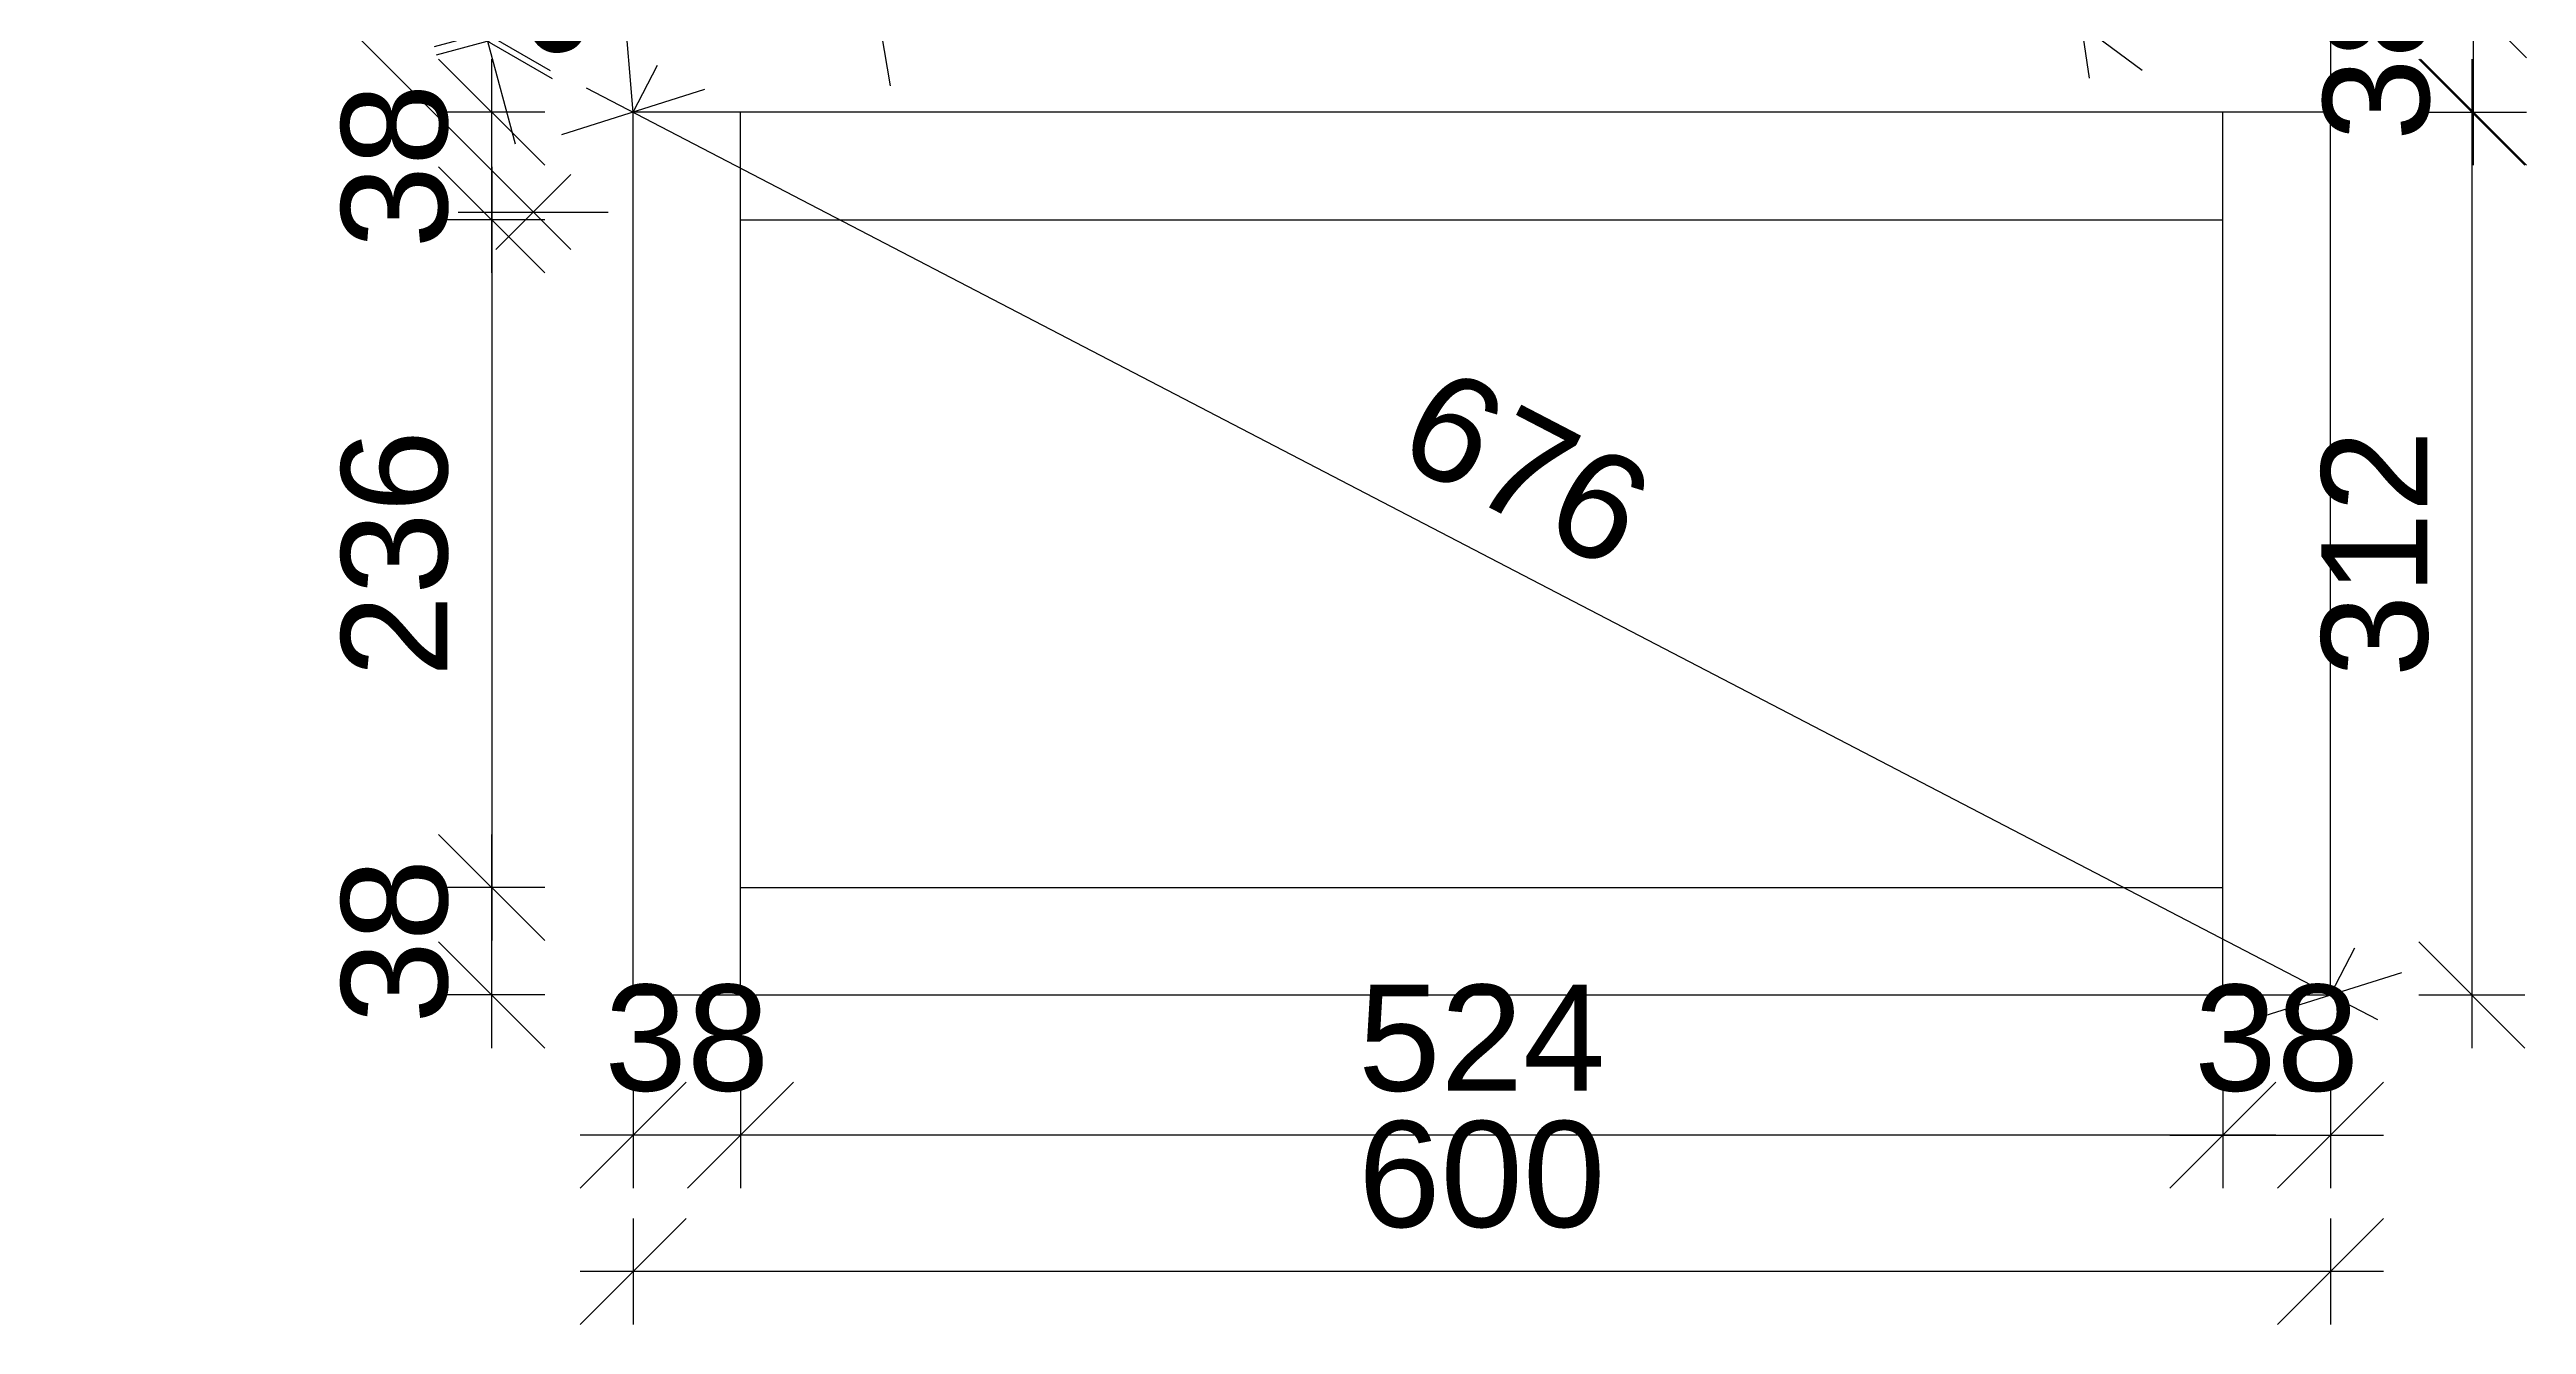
# Model space of a CAD drawing. Header units: millimetres. Extents: x -96270 to 80902, y -48795 to -34727.
# Drawn here: x 61398 to 62274, y -38179 to -37729 of the extents above; entities that cross this region are included whole.
import ezdxf

# ---------------------------------------------------------------- set-up
doc = ezdxf.new("R2010")
doc.units = ezdxf.units.MM
doc.layers.get('0').update_dxf_attribs({"lineweight": 25})
doc.layers.add('Mållinje (Afsætning af mål)', color=4, linetype='Continuous', lineweight=9)
doc.layers.add('Tyk fuldstregslinje (Optegning)', color=7, linetype='Continuous', lineweight=30)
doc.styles.add('Annotative', font='arial.ttf')
doc.dimstyles.new('Annotative', dxfattribs={"dimscale": 0, "dimtxt": 2.5, "dimasz": 2.5, "dimexe": 1.25, "dimexo": 1, "dimgap": 1, "dimtad": 1, "dimdec": 0, "dimzin": 0, "dimtxsty": 'Annotative', "dimblk": 'OBLIQUE', "dimcen": 1, "dimdle": 1.25, "dimadec": 0, "dimazin": 0, "dimtfac": 1, "dimtdec": 0, "dimtofl": 0, "dimtmove": 0, "dimatfit": 3, "dimfxl": 1.25, "dimfxlon": 1, "dimtolj": 1, "dimtzin": 0, "dimarcsym": 0})

# ---------------------------------------------------------------- blocks, each defined once
blk = doc.blocks.new('_Oblique')
at = {"color": 0, "linetype": 'ByBlock', "lineweight": -2}
blk.add_line((-0.5, -0.5), (0.5, 0.5), dxfattribs=at)
blk = doc.blocks.new('*D645')
at = {"layer": 'Defpoints', "color": 0, "transparency": 16777216}
for p in [(62204.29, -37750.81), (62204.29, -38062.81), (62254.29, -38062.81)]:
    blk.add_point(p, dxfattribs=at)
at = {"layer": 'Mållinje (Afsætning af mål)', "color": 0, "lineweight": -2, "transparency": 16777216}
for p, q in [((62254.29, -37732.06), (62254.29, -38081.56)), ((62235.54, -37750.81), (62273.04, -37750.81)), ((62235.54, -38062.81), (62273.04, -38062.81))]:
    blk.add_line(p, q, dxfattribs=at)
at = {"layer": 'Mållinje (Afsætning af mål)', "color": 0, "lineweight": -2, "transparency": 16777216, "xscale": 37.5, "yscale": 37.5, "zscale": 37.5}
for p, rotation in [((62254.29, -37750.81), 90), ((62254.29, -38062.81), 270)]:
    blk.add_blockref('_Oblique', p, dxfattribs=dict(at, rotation=rotation))
at = {"layer": 'Mållinje (Afsætning af mål)', "color": 0, "transparency": 16777216, "insert": (62220.13, -37906.81), "char_height": 37.5, "attachment_point": 5, "rotation": 90, "style": 'Annotative'}
blk.add_mtext('\\A1;312', dxfattribs=at)
blk = doc.blocks.new('*D644')
at = {"layer": 'Defpoints', "color": 0, "transparency": 16777216}
for p in [(61604.29, -38062.81), (62204.29, -38062.81), (61604.29, -38160.52)]:
    blk.add_point(p, dxfattribs=at)
at = {"layer": 'Mållinje (Afsætning af mål)', "color": 0, "lineweight": -2, "transparency": 16777216}
for p, q in [((61604.29, -38141.77), (61604.29, -38179.27)), ((62204.29, -38141.77), (62204.29, -38179.27)), ((62223.04, -38160.52), (61585.54, -38160.52))]:
    blk.add_line(p, q, dxfattribs=at)
at = {"layer": 'Mållinje (Afsætning af mål)', "color": 0, "lineweight": -2, "transparency": 16777216, "xscale": 37.5, "yscale": 37.5, "zscale": 37.5, "rotation": 180}
blk.add_blockref('_Oblique', (61604.29, -38160.52), dxfattribs=at)
at = {"layer": 'Mållinje (Afsætning af mål)', "color": 0, "lineweight": -2, "transparency": 16777216, "xscale": 37.5, "yscale": 37.5, "zscale": 37.5}
blk.add_blockref('_Oblique', (62204.29, -38160.52), dxfattribs=at)
at = {"layer": 'Mållinje (Afsætning af mål)', "color": 0, "transparency": 16777216, "insert": (61904.29, -38126.37), "char_height": 37.5, "attachment_point": 5, "style": 'Annotative'}
blk.add_mtext('\\A1;600', dxfattribs=at)
blk = doc.blocks.new('*D643')
at = {"layer": 'Defpoints', "color": 0, "transparency": 16777216}
for p in [(62166.29, -38062.81), (62204.29, -38062.81), (62204.29, -38112.35)]:
    blk.add_point(p, dxfattribs=at)
at = {"layer": 'Mållinje (Afsætning af mål)', "color": 0, "lineweight": -2, "transparency": 16777216}
for p, q in [((62166.29, -38093.6), (62166.29, -38131.1)), ((62204.29, -38093.6), (62204.29, -38131.1)), ((62147.54, -38112.35), (62223.04, -38112.35))]:
    blk.add_line(p, q, dxfattribs=at)
at = {"layer": 'Mållinje (Afsætning af mål)', "color": 0, "lineweight": -2, "transparency": 16777216, "xscale": 37.5, "yscale": 37.5, "zscale": 37.5, "rotation": 180}
blk.add_blockref('_Oblique', (62166.29, -38112.35), dxfattribs=at)
at = {"layer": 'Mållinje (Afsætning af mål)', "color": 0, "lineweight": -2, "transparency": 16777216, "xscale": 37.5, "yscale": 37.5, "zscale": 37.5}
blk.add_blockref('_Oblique', (62204.29, -38112.35), dxfattribs=at)
at = {"layer": 'Mållinje (Afsætning af mål)', "color": 0, "transparency": 16777216, "insert": (62185.29, -38078.19), "char_height": 37.5, "attachment_point": 5, "style": 'Annotative'}
blk.add_mtext('\\A1;38', dxfattribs=at)
blk = doc.blocks.new('*D642')
at = {"layer": 'Defpoints', "color": 0, "transparency": 16777216}
for p in [(61642.29, -38062.81), (62166.29, -38062.81), (61642.29, -38112.35)]:
    blk.add_point(p, dxfattribs=at)
at = {"layer": 'Mållinje (Afsætning af mål)', "color": 0, "lineweight": -2, "transparency": 16777216}
for p, q in [((61642.29, -38093.6), (61642.29, -38131.1)), ((62166.29, -38093.6), (62166.29, -38131.1)), ((62185.04, -38112.35), (61623.54, -38112.35))]:
    blk.add_line(p, q, dxfattribs=at)
at = {"layer": 'Mållinje (Afsætning af mål)', "color": 0, "lineweight": -2, "transparency": 16777216, "xscale": 37.5, "yscale": 37.5, "zscale": 37.5, "rotation": 180}
blk.add_blockref('_Oblique', (61642.29, -38112.35), dxfattribs=at)
at = {"layer": 'Mållinje (Afsætning af mål)', "color": 0, "lineweight": -2, "transparency": 16777216, "xscale": 37.5, "yscale": 37.5, "zscale": 37.5}
blk.add_blockref('_Oblique', (62166.29, -38112.35), dxfattribs=at)
at = {"layer": 'Mållinje (Afsætning af mål)', "color": 0, "transparency": 16777216, "insert": (61904.29, -38078.2), "char_height": 37.5, "attachment_point": 5, "style": 'Annotative'}
blk.add_mtext('\\A1;524', dxfattribs=at)
blk = doc.blocks.new('*D641')
at = {"layer": 'Defpoints', "color": 0, "transparency": 16777216}
for p in [(61604.29, -38062.81), (61642.29, -38062.81), (61604.29, -38112.35)]:
    blk.add_point(p, dxfattribs=at)
at = {"layer": 'Mållinje (Afsætning af mål)', "color": 0, "lineweight": -2, "transparency": 16777216}
for p, q in [((61604.29, -38093.6), (61604.29, -38131.1)), ((61642.29, -38093.6), (61642.29, -38131.1)), ((61661.04, -38112.35), (61585.54, -38112.35))]:
    blk.add_line(p, q, dxfattribs=at)
at = {"layer": 'Mållinje (Afsætning af mål)', "color": 0, "lineweight": -2, "transparency": 16777216, "xscale": 37.5, "yscale": 37.5, "zscale": 37.5, "rotation": 180}
blk.add_blockref('_Oblique', (61604.29, -38112.35), dxfattribs=at)
at = {"layer": 'Mållinje (Afsætning af mål)', "color": 0, "lineweight": -2, "transparency": 16777216, "xscale": 37.5, "yscale": 37.5, "zscale": 37.5}
blk.add_blockref('_Oblique', (61642.29, -38112.35), dxfattribs=at)
at = {"layer": 'Mållinje (Afsætning af mål)', "color": 0, "transparency": 16777216, "insert": (61623.29, -38078.19), "char_height": 37.5, "attachment_point": 5, "style": 'Annotative'}
blk.add_mtext('\\A1;38', dxfattribs=at)
blk = doc.blocks.new('*D640')
at = {"layer": 'Defpoints', "color": 0, "transparency": 16777216}
for p in [(61604.29, -37750.81), (62204.29, -38062.81), (62204.29, -38062.81)]:
    blk.add_point(p, dxfattribs=at)
at = {"layer": 'Mållinje (Afsætning af mål)', "color": 0, "lineweight": -2, "transparency": 16777216}
for p, q in [((61604.29, -37750.81), (61612.94, -37734.18)), ((61587.66, -37742.16), (62220.93, -38071.46)), ((62204.29, -38062.81), (62212.94, -38046.18))]:
    blk.add_line(p, q, dxfattribs=at)
at = {"layer": 'Mållinje (Afsætning af mål)', "color": 0, "lineweight": -2, "transparency": 16777216, "xscale": 37.5, "yscale": 37.5, "zscale": 37.5}
for p, rotation in [((61604.29, -37750.81), 152.5255683737228), ((62204.29, -38062.81), 332.5255683737229)]:
    blk.add_blockref('_Oblique', p, dxfattribs=dict(at, rotation=rotation))
at = {"layer": 'Mållinje (Afsætning af mål)', "color": 0, "transparency": 16777216, "insert": (61920.04, -37876.52), "char_height": 37.5, "attachment_point": 5, "rotation": 332.52557, "style": 'Annotative'}
blk.add_mtext('\\A1;676', dxfattribs=at)
blk = doc.blocks.new('*D616')
at = {"layer": 'Defpoints', "color": 0, "transparency": 16777216}
for p in [(61642.29, -37788.81), (61554.29, -38024.81), (61642.29, -38024.81)]:
    blk.add_point(p, dxfattribs=at)
at = {"layer": 'Mållinje (Afsætning af mål)', "color": 0, "lineweight": -2, "transparency": 16777216}
for p, q in [((61554.29, -37770.06), (61554.29, -38043.56)), ((61573.04, -37788.81), (61535.54, -37788.81)), ((61573.04, -38024.81), (61535.54, -38024.81))]:
    blk.add_line(p, q, dxfattribs=at)
at = {"layer": 'Mållinje (Afsætning af mål)', "color": 0, "lineweight": -2, "transparency": 16777216, "xscale": 37.5, "yscale": 37.5, "zscale": 37.5}
for p, rotation in [((61554.29, -37788.81), 90), ((61554.29, -38024.81), 270)]:
    blk.add_blockref('_Oblique', p, dxfattribs=dict(at, rotation=rotation))
at = {"layer": 'Mållinje (Afsætning af mål)', "color": 0, "transparency": 16777216, "insert": (61520.13, -37906.81), "char_height": 37.5, "attachment_point": 5, "rotation": 90, "style": 'Annotative'}
blk.add_mtext('\\A1;236', dxfattribs=at)
blk = doc.blocks.new('*D615')
at = {"layer": 'Defpoints', "color": 0, "transparency": 16777216}
for p in [(61554.29, -38024.81), (61604.29, -38024.81), (61604.29, -38062.81)]:
    blk.add_point(p, dxfattribs=at)
at = {"layer": 'Mållinje (Afsætning af mål)', "color": 0, "lineweight": -2, "transparency": 16777216}
for p, q in [((61554.29, -38081.56), (61554.29, -38006.06)), ((61573.04, -38024.81), (61535.54, -38024.81)), ((61573.04, -38062.81), (61535.54, -38062.81))]:
    blk.add_line(p, q, dxfattribs=at)
at = {"layer": 'Mållinje (Afsætning af mål)', "color": 0, "lineweight": -2, "transparency": 16777216, "xscale": 37.5, "yscale": 37.5, "zscale": 37.5}
for p, rotation in [((61554.29, -38024.81), 90), ((61554.29, -38062.81), 270)]:
    blk.add_blockref('_Oblique', p, dxfattribs=dict(at, rotation=rotation))
at = {"layer": 'Mållinje (Afsætning af mål)', "color": 0, "transparency": 16777216, "insert": (61520.13, -38043.81), "char_height": 37.5, "attachment_point": 5, "rotation": 90, "style": 'Annotative'}
blk.add_mtext('\\A1;38', dxfattribs=at)
blk = doc.blocks.new('*D610')
at = {"layer": 'Defpoints', "color": 0, "transparency": 16777216}
for p in [(62204.29, -37712.81), (62254.85, -37712.81), (62204.29, -37750.81)]:
    blk.add_point(p, dxfattribs=at)
at = {"layer": 'Mållinje (Afsætning af mål)', "color": 0, "lineweight": -2, "transparency": 16777216}
for p, q in [((62254.85, -37769.56), (62254.85, -37694.06)), ((62236.1, -37712.81), (62273.6, -37712.81)), ((62236.1, -37750.81), (62273.6, -37750.81))]:
    blk.add_line(p, q, dxfattribs=at)
at = {"layer": 'Mållinje (Afsætning af mål)', "color": 0, "lineweight": -2, "transparency": 16777216, "xscale": 37.5, "yscale": 37.5, "zscale": 37.5}
for p, rotation in [((62254.85, -37712.81), 90), ((62254.85, -37750.81), 270)]:
    blk.add_blockref('_Oblique', p, dxfattribs=dict(at, rotation=rotation))
at = {"layer": 'Mållinje (Afsætning af mål)', "color": 0, "transparency": 16777216, "insert": (62220.7, -37731.81), "char_height": 37.5, "attachment_point": 5, "rotation": 90, "style": 'Annotative'}
blk.add_mtext('\\A1;38', dxfattribs=at)
blk = doc.blocks.new('*D598')
at = {"layer": 'Defpoints', "color": 0, "transparency": 16777216}
for p in [(61600.35, -37709.91), (61601.13, -37712.81), (61552.06, -37722.85)]:
    blk.add_point(p, dxfattribs=at)
at = {"layer": 'Mållinje (Afsætning af mål)', "color": 0, "lineweight": -2, "transparency": 16777216}
for p, q in [((61552.06, -37722.85), (61542.35, -37686.63)), ((61570.17, -37718), (61533.95, -37727.7)), ((61570.95, -37720.9), (61534.72, -37730.6)), ((61552.83, -37725.75), (61562.54, -37761.97))]:
    blk.add_line(p, q, dxfattribs=at)
at = {"layer": 'Mållinje (Afsætning af mål)', "color": 0, "lineweight": -2, "transparency": 16777216, "xscale": 37.5, "yscale": 37.5, "zscale": 37.5}
for p, rotation in [((61552.06, -37722.85), 285.0000000002014), ((61552.83, -37725.75), 105.0000000002014)]:
    blk.add_blockref('_Oblique', p, dxfattribs=dict(at, rotation=rotation))
at = {"layer": 'Mållinje (Afsætning af mål)', "color": 0, "transparency": 16777216, "insert": (61585.44, -37715.46), "char_height": 37.5, "attachment_point": 5, "rotation": 285, "style": 'Annotative'}
blk.add_mtext('\\A1;3', dxfattribs=at)
blk = doc.blocks.new('*D596')
at = {"layer": 'Defpoints', "color": 0, "transparency": 16777216}
for p in [(61686.73, -37691.68), (61637.43, -37699.97), (61639.58, -37712.81)]:
    blk.add_point(p, dxfattribs=at)
at = {"layer": 'Mållinje (Afsætning af mål)', "color": 0, "lineweight": -2, "transparency": 16777216}
for p, q in [((61686.73, -37691.68), (61680.52, -37654.7)), ((61668.24, -37694.79), (61705.22, -37688.58)), ((61670.4, -37707.63), (61707.38, -37701.41)), ((61688.89, -37704.52), (61695.11, -37741.5))]:
    blk.add_line(p, q, dxfattribs=at)
at = {"layer": 'Mållinje (Afsætning af mål)', "color": 0, "lineweight": -2, "transparency": 16777216, "xscale": 37.5, "yscale": 37.5, "zscale": 37.5}
for p, rotation in [((61686.73, -37691.68), 279.5430374472397), ((61688.89, -37704.52), 99.54303744723971)]:
    blk.add_blockref('_Oblique', p, dxfattribs=dict(at, rotation=rotation))
at = {"layer": 'Mållinje (Afsætning af mål)', "color": 0, "transparency": 16777216, "insert": (61721.5, -37692.44), "char_height": 37.5, "attachment_point": 5, "rotation": 279.54304, "style": 'Annotative'}
blk.add_mtext('\\A1;13', dxfattribs=at)
blk = doc.blocks.new('*D586')
at = {"layer": 'Defpoints', "color": 0, "transparency": 16777216}
for p in [(62094.32, -37571.66), (62143.77, -37564.3), (62165.87, -37712.81)]:
    blk.add_point(p, dxfattribs=at)
at = {"layer": 'Mållinje (Afsætning af mål)', "color": 0, "lineweight": -2, "transparency": 16777216}
for p, q in [((62119.18, -37738.72), (62091.56, -37553.11)), ((62112.86, -37568.9), (62075.77, -37574.42)), ((62134.96, -37717.41), (62097.87, -37722.93))]:
    blk.add_line(p, q, dxfattribs=at)
at = {"layer": 'Mållinje (Afsætning af mål)', "color": 0, "lineweight": -2, "transparency": 16777216, "xscale": 37.5, "yscale": 37.5, "zscale": 37.5}
for p, rotation in [((62094.32, -37571.66), 98.46441206409996), ((62116.42, -37720.17), 278.4644120640999)]:
    blk.add_blockref('_Oblique', p, dxfattribs=dict(at, rotation=rotation))
at = {"layer": 'Mållinje (Afsætning af mål)', "color": 0, "transparency": 16777216, "insert": (62139.14, -37640.89), "char_height": 37.5, "attachment_point": 5, "rotation": 278.46441, "style": 'Annotative'}
blk.add_mtext('\\A1;150', dxfattribs=at)
blk = doc.blocks.new('*D580')
at = {"layer": 'Defpoints', "color": 0, "transparency": 16777216}
for p in [(61374.29, -37520.81), (61339.01, -37556.09), (61604.29, -37750.81)]:
    blk.add_point(p, dxfattribs=at)
at = {"layer": 'Mållinje (Afsætning af mål)', "color": 0, "lineweight": -2, "transparency": 16777216}
for p, q in [((61352.27, -37542.83), (61325.75, -37569.35)), ((61582.27, -37799.35), (61325.75, -37542.83)), ((61582.27, -37772.83), (61555.75, -37799.35))]:
    blk.add_line(p, q, dxfattribs=at)
at = {"layer": 'Mållinje (Afsætning af mål)', "color": 0, "lineweight": -2, "transparency": 16777216, "xscale": 37.5, "yscale": 37.5, "zscale": 37.5}
for p, rotation in [((61339.01, -37556.09), 135), ((61569.01, -37786.09), 315)]:
    blk.add_blockref('_Oblique', p, dxfattribs=dict(at, rotation=rotation))
at = {"layer": 'Mållinje (Afsætning af mål)', "color": 0, "transparency": 16777216, "insert": (61478.17, -37646.93), "char_height": 37.5, "attachment_point": 5, "rotation": 315, "style": 'Annotative'}
blk.add_mtext('\\A1;325', dxfattribs=at)
blk = doc.blocks.new('*D578')
at = {"layer": 'Defpoints', "color": 0, "transparency": 16777216}
for p in [(61554.29, -37750.81), (61642.29, -37750.81), (61642.29, -37788.81)]:
    blk.add_point(p, dxfattribs=at)
at = {"layer": 'Mållinje (Afsætning af mål)', "color": 0, "lineweight": -2, "transparency": 16777216}
for p, q in [((61554.29, -37807.56), (61554.29, -37732.06)), ((61573.04, -37750.81), (61535.54, -37750.81)), ((61573.04, -37788.81), (61535.54, -37788.81))]:
    blk.add_line(p, q, dxfattribs=at)
at = {"layer": 'Mållinje (Afsætning af mål)', "color": 0, "lineweight": -2, "transparency": 16777216, "xscale": 37.5, "yscale": 37.5, "zscale": 37.5}
for p, rotation in [((61554.29, -37750.81), 90), ((61554.29, -37788.81), 270)]:
    blk.add_blockref('_Oblique', p, dxfattribs=dict(at, rotation=rotation))
at = {"layer": 'Mållinje (Afsætning af mål)', "color": 0, "transparency": 16777216, "insert": (61520.13, -37769.81), "char_height": 37.5, "attachment_point": 5, "rotation": 90, "style": 'Annotative'}
blk.add_mtext('\\A1;38', dxfattribs=at)

msp = doc.modelspace()

# ---------------------------------------------------------------- linework, layer by layer
at = {"layer": 'Tyk fuldstregslinje (Optegning)'}
for p, q in [((61604.29, -37750.81), (61601.13, -37712.81)), ((62204.29, -37712.81), (62204.29, -37750.81)), ((61604.29, -38062.81), (61604.29, -37750.81)), ((62204.29, -37750.81), (61604.29, -37750.81)), ((61642.29, -38062.81), (61642.29, -37750.81)), ((62166.29, -38062.81), (62166.29, -37750.81)), ((62204.29, -38062.81), (62204.29, -37750.81)), ((61642.29, -37788.81), (62166.29, -37788.81)), ((61642.29, -38024.81), (62166.29, -38024.81)), ((61604.29, -38062.81), (62204.29, -38062.81))]:
    msp.add_line(p, q, dxfattribs=at)

# ---------------------------------------------------------------- dimensions: what is measured, and where the dimension line sits
at = {"layer": 'Mållinje (Afsætning af mål)'}
for p1, p2, distance, picture, middle in [((61604.29, -37750.81), (61374.29, -37520.81), 49.89, '*D580', (61478.17, -37646.93)), ((62165.87, -37712.81), (62143.77, -37564.3), 50, '*D586', (62139.14, -37640.89)), ((61604.29, -37750.81), (62204.29, -38062.81), 0, '*D640', (61920.04, -37876.52)), ((62204.29, -37750.81), (62204.29, -38062.81), 50, '*D645', (62220.13, -37906.81)), ((61642.29, -37788.81), (61642.29, -38024.81), -88, '*D616', (61520.13, -37906.81)), ((62166.29, -38062.81), (61642.29, -38062.81), 49.54, '*D642', (61904.29, -38078.2)), ((62204.29, -38062.81), (61604.29, -38062.81), 97.71, '*D644', (61904.29, -38126.37))]:
    dim = msp.add_aligned_dim(p1=p1, p2=p2, distance=distance, dimstyle='Annotative', dxfattribs=at)
    dim.commit()
    dim.dimension.update_dxf_attribs({"geometry": picture, "text_midpoint": middle})
for base, p1, p2, angle, picture, middle in [((61686.73, -37691.68), (61639.58, -37712.81), (61637.43, -37699.97), 99.54304, '*D596', (61687.81, -37698.1)), ((61552.06, -37722.85), (61601.13, -37712.81), (61600.35, -37709.91), 105, '*D598', (61552.45, -37724.3)), ((62254.85, -37712.81), (62204.29, -37750.81), (62204.29, -37712.81), 90, '*D610', (62254.85, -37731.81)), ((61554.29, -37750.81), (61642.29, -37788.81), (61642.29, -37750.81), 90, '*D578', (61554.29, -37769.81)), ((61554.29, -38024.81), (61604.29, -38062.81), (61604.29, -38024.81), 90, '*D615', (61554.29, -38043.81)), ((61604.29, -38112.35), (61642.29, -38062.81), (61604.29, -38062.81), 180, '*D641', (61623.29, -38112.35)), ((62204.29, -38112.35), (62166.29, -38062.81), (62204.29, -38062.81), 0, '*D643', (62185.29, -38112.35))]:
    dim = msp.add_linear_dim(base=base, p1=p1, p2=p2, angle=angle, dimstyle='Annotative', dxfattribs=at)
    dim.commit()
    dim.dimension.update_dxf_attribs({"geometry": picture, "text_midpoint": middle, "dimtype": 161})

doc.saveas('drawing.dxf')
